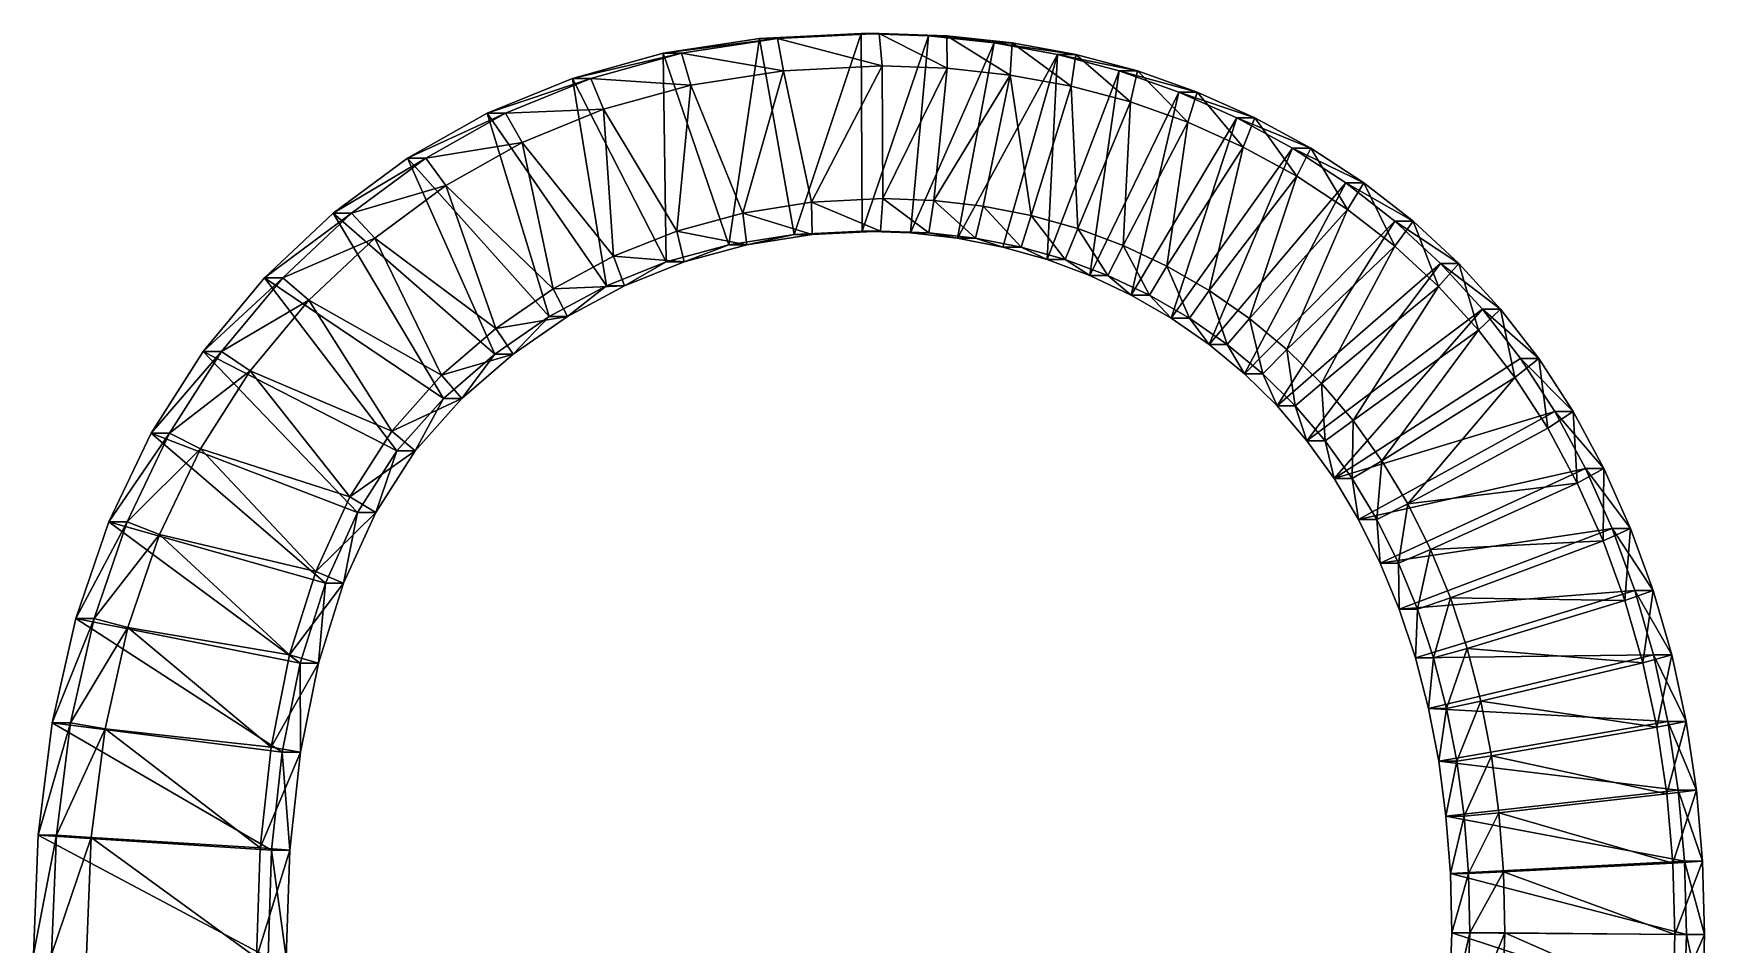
# Model space of a CAD drawing. Header units: metres. Extents: x -136 to 55, y -57 to 41.
# Drawn here: x -121.33 to -107.86, y 14.12 to 21.47 of the extents above; entities that cross this region are included whole.
import ezdxf

# ---------------------------------------------------------------- set-up
doc = ezdxf.new("R2010")
doc.units = ezdxf.units.M
doc.layers.get('0').update_dxf_attribs({"true_color": 0x57e057})

msp = doc.modelspace()

# ---------------------------------------------------------------- meshes
at = {"color": 74, "true_color": 0x58b11a}
mesh = msp.add_polyface(dxfattribs=at)
corners = [(-115.478, 21.425, 0.078), (-115.332, 21.425, 1.599), (-114.512, 21.465, 1.521), (-116.254, 21.305, 0.153), (-116.107, 21.305, 1.674), (-116.985, 21.103, 0.223), (-116.838, 21.103, 1.745), (-117.672, 20.822, 0.289), (-117.525, 20.822, 1.811), (-115.332, 21.425, 1.599), (-116.107, 21.305, 1.674), (-116.838, 21.103, 1.745), (-117.525, 20.822, 1.811), (-115.285, 21.164, 1.814), (-116.032, 21.048, 1.886), (-116.734, 20.855, 1.954), (-117.391, 20.585, 2.017), (-118.168, 20.46, 1.873), (-115.052, 19.844, 1.572), (-115.058, 20.105, 1.792), (-115.613, 20.018, 1.846), (-118.006, 20.239, 2.076), (-117.141, 19.407, 1.993), (-116.655, 19.669, 1.946), (-116.145, 19.873, 1.897), (-116.712, 19.431, 0.197), (-116.23, 19.624, 0.15), (-115.725, 19.761, 0.102), (-115.199, 19.844, 0.051), (-114.659, 21.465, -0.001)]
mesh.append_faces([[corners[k] for k in face] for face in [(5, 25, 7), (3, 26, 5), (0, 27, 3), (29, 28, 0)]], dxfattribs={"vtx0": -1, "vtx1": -1, "color": 74})
mesh.append_faces([[corners[k] for k in face] for face in [(15, 23, 24), (14, 24, 20), (13, 20, 19), (5, 26, 25), (3, 27, 26), (0, 28, 27)]], dxfattribs={"vtx0": -1, "vtx2": -1, "color": 74})
mesh.append_faces([[corners[k] for k in face] for face in [(0, 3, 1), (3, 5, 4), (5, 7, 6), (1, 4, 9), (4, 6, 10), (6, 8, 11), (9, 10, 13), (10, 11, 14), (11, 12, 15), (12, 17, 16)]], dxfattribs={"vtx1": -1, "color": 74})
mesh.append_faces([[corners[k] for k in face] for face in [(16, 21, 22), (15, 16, 23), (14, 15, 24), (13, 14, 20)]], dxfattribs={"vtx1": -1, "vtx2": -1, "color": 74})
mesh.append_faces([[corners[k] for k in face] for face in [(0, 1, 2), (3, 4, 1), (5, 6, 4), (7, 8, 6), (4, 10, 9), (6, 11, 10), (8, 12, 11), (10, 14, 13), (11, 15, 14), (12, 16, 15), (18, 19, 20)]], dxfattribs={"vtx2": -1, "color": 74})
mesh = msp.add_polyface(dxfattribs=at)
corners = [(-114.115, 21.446, -0.053), (-114.659, 21.465, -0.001), (-113.969, 21.446, 1.468), (-114.512, 21.465, 1.521), (-115.478, 21.425, 0.078), (-115.199, 19.844, 0.051), (-114.649, 19.871, -0.002), (-115.052, 19.844, 1.572), (-114.503, 19.871, 1.52), (-114.26, 19.857, -0.039), (-114.114, 19.857, 1.482), (-113.882, 19.814, -0.076), (-113.736, 19.814, 1.446), (-113.969, 21.446, 1.468), (-114.512, 21.465, 1.521), (-115.332, 21.425, 1.599), (-115.332, 21.425, 1.599), (-115.052, 19.844, 1.572), (-114.503, 19.871, 1.52), (-114.114, 19.857, 1.482), (-113.966, 21.185, 1.687), (-114.49, 21.203, 1.738), (-115.285, 21.164, 1.814), (-115.058, 20.105, 1.792), (-114.484, 20.134, 1.737), (-114.073, 20.119, 1.698), (-113.736, 19.814, 1.446), (-113.587, 21.39, -0.104)]
mesh.append_faces([[corners[k] for k in face] for face in [(0, 6, 1), (27, 9, 0)]], dxfattribs={"vtx0": -1, "vtx1": -1, "color": 74})
mesh.append_faces([[corners[k] for k in face] for face in [(21, 23, 24), (20, 24, 25), (1, 6, 5), (0, 9, 6)]], dxfattribs={"vtx0": -1, "vtx2": -1, "color": 74})
mesh.append_faces([[corners[k] for k in face] for face in [(0, 1, 2), (1, 4, 3), (5, 6, 7), (6, 9, 8), (9, 11, 10), (2, 3, 13), (3, 15, 14), (7, 8, 17), (8, 10, 18), (10, 12, 19), (13, 14, 20), (14, 16, 21), (17, 18, 23), (18, 19, 24), (19, 26, 25)]], dxfattribs={"vtx1": -1, "color": 74})
mesh.append_faces([[corners[k] for k in face] for face in [(21, 22, 23), (20, 21, 24)]], dxfattribs={"vtx1": -1, "vtx2": -1, "color": 74})
mesh.append_faces([[corners[k] for k in face] for face in [(1, 3, 2), (6, 8, 7), (9, 10, 8), (11, 12, 10), (3, 14, 13), (15, 16, 14), (8, 18, 17), (10, 19, 18), (14, 21, 20), (16, 22, 21), (18, 24, 23), (19, 25, 24)]], dxfattribs={"vtx2": -1, "color": 74})
mesh = msp.add_polyface(dxfattribs=at)
corners = [(-113.075, 21.295, -0.153), (-113.587, 21.39, -0.104), (-112.928, 21.295, 1.368), (-113.441, 21.39, 1.417), (-114.115, 21.446, -0.053), (-113.969, 21.446, 1.468), (-113.882, 19.814, -0.076), (-113.516, 19.743, -0.111), (-113.736, 19.814, 1.446), (-113.369, 19.743, 1.41), (-113.16, 19.643, -0.145), (-113.013, 19.643, 1.376), (-112.928, 21.295, 1.368), (-113.441, 21.39, 1.417), (-113.969, 21.446, 1.468), (-113.736, 19.814, 1.446), (-114.114, 19.857, 1.482), (-113.369, 19.743, 1.41), (-113.013, 19.643, 1.376), (-112.965, 21.039, 1.591), (-113.457, 21.13, 1.638), (-113.966, 21.185, 1.687), (-113.675, 20.073, 1.659), (-114.073, 20.119, 1.698), (-113.288, 19.998, 1.622), (-112.912, 19.892, 1.586), (-114.26, 19.857, -0.039)]
mesh.append_faces([[corners[k] for k in face] for face in [(0, 6, 1)]], dxfattribs={"vtx0": -1, "vtx1": -1, "color": 74})
mesh.append_faces([[corners[k] for k in face] for face in [(20, 23, 22), (20, 22, 24), (19, 24, 25), (1, 6, 26), (0, 7, 6), (0, 10, 7)]], dxfattribs={"vtx0": -1, "vtx2": -1, "color": 74})
mesh.append_faces([[corners[k] for k in face] for face in [(0, 1, 2), (1, 4, 3), (6, 7, 8), (7, 10, 9), (2, 3, 12), (3, 5, 13), (8, 9, 15), (9, 11, 17), (12, 13, 19), (13, 14, 20), (15, 17, 22), (17, 18, 24)]], dxfattribs={"vtx1": -1, "color": 74})
mesh.append_faces([[corners[k] for k in face] for face in [(20, 21, 23), (19, 20, 24)]], dxfattribs={"vtx1": -1, "vtx2": -1, "color": 74})
mesh.append_faces([[corners[k] for k in face] for face in [(1, 3, 2), (4, 5, 3), (7, 9, 8), (10, 11, 9), (3, 13, 12), (5, 14, 13), (8, 15, 16), (9, 17, 15), (11, 18, 17), (13, 20, 19), (14, 21, 20), (15, 22, 23), (17, 24, 22), (18, 25, 24)]], dxfattribs={"vtx2": -1, "color": 74})
mesh = msp.add_polyface(dxfattribs=at)
corners = [(-111.631, 20.785, -0.292), (-111.484, 20.785, 1.229), (-111.034, 20.54, 1.186), (-112.097, 20.993, -0.248), (-111.95, 20.993, 1.274), (-112.578, 21.163, -0.201), (-112.432, 21.163, 1.32), (-113.075, 21.295, -0.153), (-112.928, 21.295, 1.368), (-111.484, 20.785, 1.229), (-111.034, 20.54, 1.186), (-111.95, 20.993, 1.274), (-112.432, 21.163, 1.32), (-112.928, 21.295, 1.368), (-111.579, 20.55, 1.457), (-111.147, 20.314, 1.416), (-112.026, 20.749, 1.5), (-112.487, 20.913, 1.545), (-112.965, 21.039, 1.591), (-112.912, 19.892, 1.586), (-112.547, 19.756, 1.551), (-112.194, 19.589, 1.517), (-111.853, 19.393, 1.484), (-113.16, 19.643, -0.145), (-112.815, 19.514, -0.178), (-112.482, 19.357, -0.211), (-112.159, 19.171, -0.242), (-111.181, 20.54, -0.336)]
mesh.append_faces([[corners[k] for k in face] for face in [(5, 23, 7), (3, 24, 5), (0, 25, 3), (27, 26, 0)]], dxfattribs={"vtx0": -1, "vtx1": -1, "color": 74})
mesh.append_faces([[corners[k] for k in face] for face in [(17, 19, 20), (16, 20, 21), (14, 21, 22), (5, 24, 23), (3, 25, 24), (0, 26, 25)]], dxfattribs={"vtx0": -1, "vtx2": -1, "color": 74})
mesh.append_faces([[corners[k] for k in face] for face in [(0, 3, 1), (3, 5, 4), (5, 7, 6), (1, 4, 9), (4, 6, 11), (6, 8, 12), (9, 11, 14), (11, 12, 16), (12, 13, 17)]], dxfattribs={"vtx1": -1, "color": 74})
mesh.append_faces([[corners[k] for k in face] for face in [(17, 18, 19), (16, 17, 20), (14, 16, 21), (15, 14, 22)]], dxfattribs={"vtx1": -1, "vtx2": -1, "color": 74})
mesh.append_faces([[corners[k] for k in face] for face in [(0, 1, 2), (3, 4, 1), (5, 6, 4), (7, 8, 6), (1, 9, 10), (4, 11, 9), (6, 12, 11), (8, 13, 12), (9, 14, 15), (11, 16, 14), (12, 17, 16), (13, 18, 17)]], dxfattribs={"vtx2": -1, "color": 74})
mesh = msp.add_polyface(dxfattribs=at)
corners = [(-117.672, 20.822, 0.289), (-118.315, 20.46, 0.351), (-117.525, 20.822, 1.811), (-118.168, 20.46, 1.873), (-118.913, 20.018, 0.409), (-118.767, 20.018, 1.93), (-119.467, 19.495, 0.462), (-119.321, 19.495, 1.984), (-119.962, 18.901, 0.51), (-119.815, 18.901, 2.031), (-117.525, 20.822, 1.811), (-118.168, 20.46, 1.873), (-118.767, 20.018, 1.93), (-119.321, 19.495, 1.984), (-119.815, 18.901, 2.031), (-118.006, 20.239, 2.076), (-117.391, 20.585, 2.017), (-118.579, 19.816, 2.131), (-119.11, 19.315, 2.183), (-119.583, 18.746, 2.228), (-117.463, 18.88, 1.805), (-117.602, 19.088, 2.037), (-118.041, 18.71, 2.08), (-118.441, 18.259, 2.118), (-118.4, 18.1, 0.359), (-118.025, 18.522, 0.323), (-117.61, 18.88, 0.283), (-117.172, 19.183, 0.241)]
mesh.append_faces([[corners[k] for k in face] for face in [(6, 24, 8), (4, 25, 6), (1, 26, 4), (0, 27, 1)]], dxfattribs={"vtx0": -1, "vtx1": -1, "color": 74})
mesh.append_faces([[corners[k] for k in face] for face in [(18, 23, 22), (17, 22, 21), (6, 25, 24), (4, 26, 25)]], dxfattribs={"vtx0": -1, "vtx2": -1, "color": 74})
mesh.append_faces([[corners[k] for k in face] for face in [(0, 1, 2), (1, 4, 3), (4, 6, 5), (6, 8, 7), (2, 3, 10), (3, 5, 11), (5, 7, 12), (7, 9, 13), (11, 12, 15), (12, 13, 17), (13, 14, 18)]], dxfattribs={"vtx1": -1, "color": 74})
mesh.append_faces([[corners[k] for k in face] for face in [(18, 19, 23), (17, 18, 22), (15, 17, 21)]], dxfattribs={"vtx1": -1, "vtx2": -1, "color": 74})
mesh.append_faces([[corners[k] for k in face] for face in [(1, 3, 2), (4, 5, 3), (6, 7, 5), (8, 9, 7), (3, 11, 10), (5, 12, 11), (7, 13, 12), (9, 14, 13), (11, 15, 16), (12, 17, 15), (13, 18, 17), (14, 19, 18), (20, 21, 22)]], dxfattribs={"vtx2": -1, "color": 74})
mesh = msp.add_polyface(dxfattribs=at)
corners = [(-117.61, 18.88, 0.283), (-117.463, 18.88, 1.805), (-117.878, 18.522, 1.845), (-117.172, 19.183, 0.241), (-117.026, 19.183, 1.763), (-116.712, 19.431, 0.197), (-116.566, 19.431, 1.718), (-116.23, 19.624, 0.15), (-116.084, 19.624, 1.672), (-115.725, 19.761, 0.102), (-115.579, 19.761, 1.623), (-115.199, 19.844, 0.051), (-115.052, 19.844, 1.572), (-117.463, 18.88, 1.805), (-117.878, 18.522, 1.845), (-117.026, 19.183, 1.763), (-116.566, 19.431, 1.718), (-116.084, 19.624, 1.672), (-115.579, 19.761, 1.623), (-115.052, 19.844, 1.572), (-117.602, 19.088, 2.037), (-117.141, 19.407, 1.993), (-116.655, 19.669, 1.946), (-116.145, 19.873, 1.897), (-115.613, 20.018, 1.846), (-118.006, 20.239, 2.076), (-117.391, 20.585, 2.017), (-118.315, 20.46, 0.351), (-117.672, 20.822, 0.289)]
mesh.append_faces([[corners[k] for k in face] for face in [(25, 20, 21), (26, 21, 22), (27, 3, 0), (28, 5, 3)]], dxfattribs={"vtx0": -1, "vtx2": -1, "color": 74})
mesh.append_faces([[corners[k] for k in face] for face in [(0, 3, 1), (3, 5, 4), (5, 7, 6), (7, 9, 8), (9, 11, 10), (1, 4, 13), (4, 6, 15), (6, 8, 16), (8, 10, 17), (10, 12, 18), (13, 15, 20), (15, 16, 21), (16, 17, 22), (17, 18, 23), (18, 19, 24)]], dxfattribs={"vtx1": -1, "color": 74})
mesh.append_faces([[corners[k] for k in face] for face in [(0, 1, 2), (3, 4, 1), (5, 6, 4), (7, 8, 6), (9, 10, 8), (11, 12, 10), (1, 13, 14), (4, 15, 13), (6, 16, 15), (8, 17, 16), (10, 18, 17), (12, 19, 18), (15, 21, 20), (16, 22, 21), (17, 23, 22), (18, 24, 23)]], dxfattribs={"vtx2": -1, "color": 74})
mesh = msp.add_polyface(dxfattribs=at)
corners = [(-110.356, 19.951, -0.415), (-110.753, 20.26, -0.377), (-110.209, 19.951, 1.106), (-110.607, 20.26, 1.144), (-111.181, 20.54, -0.336), (-111.034, 20.54, 1.186), (-111.631, 20.785, -0.292), (-111.306, 18.465, -0.324), (-111.16, 18.465, 1.198), (-111.422, 18.723, 1.223), (-111.065, 18.183, -0.347), (-110.919, 18.183, 1.175), (-110.607, 20.26, 1.144), (-110.209, 19.951, 1.106), (-111.034, 20.54, 1.186), (-111.484, 20.785, 1.229), (-111.16, 18.465, 1.198), (-111.422, 18.723, 1.223), (-110.919, 18.183, 1.175), (-110.737, 20.047, 1.376), (-110.356, 19.751, 1.34), (-111.147, 20.314, 1.416), (-111.484, 20.785, 1.229), (-111.227, 18.919, 1.424), (-110.948, 18.644, 1.397), (-110.693, 18.345, 1.372), (-111.528, 19.168, 1.453), (-110.005, 19.427, 1.306), (-111.853, 18.959, -0.271), (-111.569, 18.723, -0.298), (-109.988, 19.612, -0.451), (-109.651, 19.244, -0.483), (-110.846, 17.878, -0.368)]
mesh.append_faces([[corners[k] for k in face] for face in [(1, 28, 4), (0, 29, 1), (30, 7, 0)]], dxfattribs={"vtx0": -1, "vtx1": -1, "color": 74})
mesh.append_faces([[corners[k] for k in face] for face in [(19, 26, 23), (20, 23, 24), (27, 24, 25), (0, 7, 29), (30, 10, 7), (31, 32, 10)]], dxfattribs={"vtx0": -1, "vtx2": -1, "color": 74})
mesh.append_faces([[corners[k] for k in face] for face in [(0, 1, 2), (1, 4, 3), (4, 6, 5), (7, 10, 8), (3, 5, 12), (5, 15, 14), (8, 11, 16), (12, 14, 19), (14, 22, 21), (17, 16, 23), (16, 18, 24)]], dxfattribs={"vtx1": -1, "color": 74})
mesh.append_faces([[corners[k] for k in face] for face in [(19, 21, 26), (20, 19, 23), (27, 20, 24)]], dxfattribs={"vtx1": -1, "vtx2": -1, "color": 74})
mesh.append_faces([[corners[k] for k in face] for face in [(1, 3, 2), (4, 5, 3), (7, 8, 9), (10, 11, 8), (3, 12, 13), (5, 14, 12), (8, 16, 17), (11, 18, 16), (12, 19, 20), (14, 21, 19), (16, 24, 23), (18, 25, 24)]], dxfattribs={"vtx2": -1, "color": 74})
mesh = msp.add_polyface(dxfattribs=at)
corners = [(-113.16, 19.643, -0.145), (-112.815, 19.514, -0.178), (-113.013, 19.643, 1.376), (-112.669, 19.514, 1.343), (-112.482, 19.357, -0.211), (-112.335, 19.357, 1.311), (-112.159, 19.171, -0.242), (-112.013, 19.171, 1.28), (-111.853, 18.959, -0.271), (-111.707, 18.959, 1.25), (-111.569, 18.723, -0.298), (-111.422, 18.723, 1.223), (-111.306, 18.465, -0.324), (-113.013, 19.643, 1.376), (-112.669, 19.514, 1.343), (-112.335, 19.357, 1.311), (-112.013, 19.171, 1.28), (-111.707, 18.959, 1.25), (-111.422, 18.723, 1.223), (-111.16, 18.465, 1.198), (-112.912, 19.892, 1.586), (-112.547, 19.756, 1.551), (-112.194, 19.589, 1.517), (-111.853, 19.393, 1.484), (-111.528, 19.168, 1.453), (-111.227, 18.919, 1.424), (-111.147, 20.314, 1.416), (-111.181, 20.54, -0.336), (-110.753, 20.26, -0.377)]
mesh.append_faces([[corners[k] for k in face] for face in [(26, 23, 24), (27, 8, 6), (28, 10, 8)]], dxfattribs={"vtx0": -1, "vtx2": -1, "color": 74})
mesh.append_faces([[corners[k] for k in face] for face in [(0, 1, 2), (1, 4, 3), (4, 6, 5), (6, 8, 7), (8, 10, 9), (10, 12, 11), (2, 3, 13), (3, 5, 14), (5, 7, 15), (7, 9, 16), (9, 11, 17), (11, 19, 18), (13, 14, 20), (14, 15, 21), (15, 16, 22), (16, 17, 23), (17, 18, 24)]], dxfattribs={"vtx1": -1, "color": 74})
mesh.append_faces([[corners[k] for k in face] for face in [(1, 3, 2), (4, 5, 3), (6, 7, 5), (8, 9, 7), (10, 11, 9), (3, 14, 13), (5, 15, 14), (7, 16, 15), (9, 17, 16), (11, 18, 17), (14, 21, 20), (15, 22, 21), (16, 23, 22), (17, 24, 23), (18, 25, 24)]], dxfattribs={"vtx2": -1, "color": 74})
mesh = msp.add_polyface(dxfattribs=at)
corners = [(-109.066, 18.417, -0.539), (-108.92, 18.417, 0.982), (-108.673, 17.958, 0.958), (-109.344, 18.845, -0.513), (-109.197, 18.845, 1.009), (-109.651, 19.244, -0.483), (-109.504, 19.244, 1.038), (-109.988, 19.612, -0.451), (-109.842, 19.612, 1.071), (-110.356, 19.951, -0.415), (-110.209, 19.951, 1.106), (-108.92, 18.417, 0.982), (-108.673, 17.958, 0.958), (-109.197, 18.845, 1.009), (-109.504, 19.244, 1.038), (-109.842, 19.612, 1.071), (-110.209, 19.951, 1.106), (-110.607, 20.26, 1.144), (-109.123, 18.283, 1.221), (-109.389, 18.693, 1.247), (-109.683, 19.074, 1.275), (-110.005, 19.427, 1.306), (-110.356, 19.751, 1.34), (-110.607, 20.26, 1.144), (-110.693, 18.345, 1.372), (-110.461, 18.022, 1.35), (-110.253, 17.675, 1.33), (-111.065, 18.183, -0.347), (-110.846, 17.878, -0.368)]
mesh.append_faces([[corners[k] for k in face] for face in [(5, 27, 7), (3, 28, 5), (0, 28, 3)]], dxfattribs={"vtx0": -1, "vtx1": -1, "color": 74})
mesh.append_faces([[corners[k] for k in face] for face in [(20, 24, 25)]], dxfattribs={"vtx0": -1, "vtx2": -1, "color": 74})
mesh.append_faces([[corners[k] for k in face] for face in [(0, 3, 1), (3, 5, 4), (5, 7, 6), (7, 9, 8), (1, 4, 11), (4, 6, 13), (6, 8, 14), (8, 10, 15), (10, 17, 16), (11, 13, 18), (13, 14, 19), (14, 15, 20), (15, 16, 21), (16, 23, 22)]], dxfattribs={"vtx1": -1, "color": 74})
mesh.append_faces([[corners[k] for k in face] for face in [(20, 21, 24), (19, 20, 25), (18, 19, 26)]], dxfattribs={"vtx1": -1, "vtx2": -1, "color": 74})
mesh.append_faces([[corners[k] for k in face] for face in [(0, 1, 2), (3, 4, 1), (5, 6, 4), (7, 8, 6), (9, 10, 8), (1, 11, 12), (4, 13, 11), (6, 14, 13), (8, 15, 14), (10, 16, 15), (13, 19, 18), (14, 20, 19), (15, 21, 20), (16, 22, 21)]], dxfattribs={"vtx2": -1, "color": 74})
mesh = msp.add_polyface(dxfattribs=at)
corners = [(-119.962, 18.901, 0.51), (-120.38, 18.245, 0.55), (-119.815, 18.901, 2.031), (-120.233, 18.245, 2.071), (-120.722, 17.528, 0.583), (-120.575, 17.528, 2.104), (-118.718, 17.604, 0.39), (-118.4, 18.1, 0.359), (-118.571, 17.604, 1.911), (-118.254, 18.1, 1.881), (-118.025, 18.522, 0.323), (-117.878, 18.522, 1.845), (-117.61, 18.88, 0.283), (-119.815, 18.901, 2.031), (-120.233, 18.245, 2.071), (-120.575, 17.528, 2.104), (-118.571, 17.604, 1.911), (-118.254, 18.1, 1.881), (-117.878, 18.522, 1.845), (-117.463, 18.88, 1.805), (-119.583, 18.746, 2.228), (-119.984, 18.117, 2.267), (-120.313, 17.428, 2.298), (-118.78, 17.73, 2.151), (-118.441, 18.259, 2.118), (-118.041, 18.71, 2.08), (-117.463, 18.88, 1.805), (-119.054, 17.128, 2.177), (-118.977, 17.034, 0.415)]
mesh.append_faces([[corners[k] for k in face] for face in [(1, 28, 4), (0, 6, 1)]], dxfattribs={"vtx0": -1, "vtx1": -1, "color": 74})
mesh.append_faces([[corners[k] for k in face] for face in [(21, 27, 23), (20, 23, 24), (1, 6, 28), (0, 7, 6)]], dxfattribs={"vtx0": -1, "vtx2": -1, "color": 74})
mesh.append_faces([[corners[k] for k in face] for face in [(0, 1, 2), (1, 4, 3), (6, 7, 8), (7, 10, 9), (10, 12, 11), (2, 3, 13), (3, 5, 14), (8, 9, 16), (9, 11, 17), (11, 19, 18), (13, 14, 20), (14, 15, 21), (16, 17, 23), (17, 18, 24), (18, 26, 25)]], dxfattribs={"vtx1": -1, "color": 74})
mesh.append_faces([[corners[k] for k in face] for face in [(21, 22, 27), (20, 21, 23)]], dxfattribs={"vtx1": -1, "vtx2": -1, "color": 74})
mesh.append_faces([[corners[k] for k in face] for face in [(1, 3, 2), (4, 5, 3), (7, 9, 8), (10, 11, 9), (3, 14, 13), (5, 15, 14), (9, 17, 16), (11, 18, 17), (14, 21, 20), (15, 22, 21), (17, 24, 23), (18, 25, 24)]], dxfattribs={"vtx2": -1, "color": 74})
mesh = msp.add_polyface(dxfattribs=at)
corners = [(-111.065, 18.183, -0.347), (-110.846, 17.878, -0.368), (-110.919, 18.183, 1.175), (-110.7, 17.878, 1.153), (-110.649, 17.549, -0.387), (-110.503, 17.549, 1.134), (-110.474, 17.197, -0.404), (-110.327, 17.197, 1.118), (-110.321, 16.824, -0.419), (-110.174, 16.824, 1.103), (-110.191, 16.434, -0.431), (-110.045, 16.434, 1.09), (-110.919, 18.183, 1.175), (-110.7, 17.878, 1.153), (-110.503, 17.549, 1.134), (-110.327, 17.197, 1.118), (-110.174, 16.824, 1.103), (-110.045, 16.434, 1.09), (-110.693, 18.345, 1.372), (-110.461, 18.022, 1.35), (-110.253, 17.675, 1.33), (-110.069, 17.306, 1.312), (-109.909, 16.916, 1.297), (-109.774, 16.509, 1.284), (-109.939, 16.026, 1.08), (-109.389, 18.693, 1.247), (-109.066, 18.417, -0.539), (-108.819, 17.958, -0.563), (-108.604, 17.476, -0.584)]
mesh.append_faces([[corners[k] for k in face] for face in [(25, 19, 20), (26, 4, 1), (27, 6, 4), (28, 8, 6)]], dxfattribs={"vtx0": -1, "vtx2": -1, "color": 74})
mesh.append_faces([[corners[k] for k in face] for face in [(0, 1, 2), (1, 4, 3), (4, 6, 5), (6, 8, 7), (8, 10, 9), (2, 3, 12), (3, 5, 13), (5, 7, 14), (7, 9, 15), (9, 11, 16), (12, 13, 18), (13, 14, 19), (14, 15, 20), (15, 16, 21), (16, 17, 22), (17, 24, 23)]], dxfattribs={"vtx1": -1, "color": 74})
mesh.append_faces([[corners[k] for k in face] for face in [(1, 3, 2), (4, 5, 3), (6, 7, 5), (8, 9, 7), (10, 11, 9), (3, 13, 12), (5, 14, 13), (7, 15, 14), (9, 16, 15), (11, 17, 16), (13, 19, 18), (14, 20, 19), (15, 21, 20), (16, 22, 21), (17, 23, 22)]], dxfattribs={"vtx2": -1, "color": 74})
mesh = msp.add_polyface(dxfattribs=at)
corners = [(-108.272, 16.458, -0.616), (-108.421, 16.976, -0.602), (-108.125, 16.458, 0.906), (-108.275, 16.976, 0.92), (-108.604, 17.476, -0.584), (-108.457, 17.476, 0.937), (-108.819, 17.958, -0.563), (-108.673, 17.958, 0.958), (-109.066, 18.417, -0.539), (-108.125, 16.458, 0.906), (-108.275, 16.976, 0.92), (-108.457, 17.476, 0.937), (-108.673, 17.958, 0.958), (-108.92, 18.417, 0.982), (-108.357, 16.393, 1.147), (-108.502, 16.895, 1.161), (-108.678, 17.377, 1.178), (-108.886, 17.842, 1.198), (-108.92, 18.417, 0.982), (-109.123, 18.283, 1.221), (-110.253, 17.675, 1.33), (-110.069, 17.306, 1.312), (-109.909, 16.916, 1.297), (-109.774, 16.509, 1.284), (-109.664, 16.084, 1.273), (-110.649, 17.549, -0.387), (-110.474, 17.197, -0.404), (-110.321, 16.824, -0.419), (-110.191, 16.434, -0.431)]
mesh.append_faces([[corners[k] for k in face] for face in [(6, 25, 8), (4, 26, 6), (1, 27, 4), (0, 28, 1)]], dxfattribs={"vtx0": -1, "vtx1": -1, "color": 74})
mesh.append_faces([[corners[k] for k in face] for face in [(17, 20, 21), (16, 21, 22), (15, 22, 23), (14, 23, 24), (1, 28, 27)]], dxfattribs={"vtx0": -1, "vtx2": -1, "color": 74})
mesh.append_faces([[corners[k] for k in face] for face in [(0, 1, 2), (1, 4, 3), (4, 6, 5), (6, 8, 7), (2, 3, 9), (3, 5, 10), (5, 7, 11), (7, 13, 12), (9, 10, 14), (10, 11, 15), (11, 12, 16), (12, 18, 17)]], dxfattribs={"vtx1": -1, "color": 74})
mesh.append_faces([[corners[k] for k in face] for face in [(17, 19, 20), (16, 17, 21), (15, 16, 22), (14, 15, 23)]], dxfattribs={"vtx1": -1, "vtx2": -1, "color": 74})
mesh.append_faces([[corners[k] for k in face] for face in [(1, 3, 2), (4, 5, 3), (6, 7, 5), (3, 10, 9), (5, 11, 10), (7, 12, 11), (10, 15, 14), (11, 16, 15), (12, 17, 16), (18, 19, 17)]], dxfattribs={"vtx2": -1, "color": 74})
mesh = msp.add_polyface(dxfattribs=at)
corners = [(-120.722, 17.528, 0.583), (-120.988, 16.749, 0.609), (-120.575, 17.528, 2.104), (-120.841, 16.749, 2.13), (-121.178, 15.908, 0.627), (-121.031, 15.908, 2.148), (-119.179, 16.39, 0.434), (-119.033, 16.39, 1.956), (-119.177, 15.673, 1.97), (-118.977, 17.034, 0.415), (-118.831, 17.034, 1.936), (-118.718, 17.604, 0.39), (-118.571, 17.604, 1.911), (-120.575, 17.528, 2.104), (-120.841, 16.749, 2.13), (-121.031, 15.908, 2.148), (-119.033, 16.39, 1.956), (-119.177, 15.673, 1.97), (-118.831, 17.034, 1.936), (-118.571, 17.604, 1.911), (-120.313, 17.428, 2.298), (-120.569, 16.677, 2.323), (-120.753, 15.862, 2.341), (-119.265, 16.456, 2.197), (-119.414, 15.713, 2.212), (-119.054, 17.128, 2.177), (-118.78, 17.73, 2.151), (-119.324, 15.673, 0.448)]
mesh.append_faces([[corners[k] for k in face] for face in [(1, 27, 4), (0, 6, 1)]], dxfattribs={"vtx0": -1, "vtx1": -1, "color": 74})
mesh.append_faces([[corners[k] for k in face] for face in [(21, 24, 23), (20, 23, 25), (1, 6, 27), (0, 9, 6)]], dxfattribs={"vtx0": -1, "vtx2": -1, "color": 74})
mesh.append_faces([[corners[k] for k in face] for face in [(0, 1, 2), (1, 4, 3), (6, 9, 7), (9, 11, 10), (2, 3, 13), (3, 5, 14), (7, 10, 16), (10, 12, 18), (13, 14, 20), (14, 15, 21), (16, 18, 23), (18, 19, 25)]], dxfattribs={"vtx1": -1, "color": 74})
mesh.append_faces([[corners[k] for k in face] for face in [(21, 22, 24), (20, 21, 23)]], dxfattribs={"vtx1": -1, "vtx2": -1, "color": 74})
mesh.append_faces([[corners[k] for k in face] for face in [(1, 3, 2), (4, 5, 3), (6, 7, 8), (9, 10, 7), (11, 12, 10), (3, 14, 13), (5, 15, 14), (7, 16, 17), (10, 18, 16), (12, 19, 18), (14, 21, 20), (15, 22, 21), (16, 23, 24), (18, 25, 23), (19, 26, 25)]], dxfattribs={"vtx2": -1, "color": 74})
mesh = msp.add_polyface(dxfattribs=at)
corners = [(-110.191, 16.434, -0.431), (-110.086, 16.026, -0.441), (-110.045, 16.434, 1.09), (-109.939, 16.026, 1.08), (-110.003, 15.601, -0.449), (-109.857, 15.601, 1.072), (-109.945, 15.157, -0.455), (-109.798, 15.157, 1.067), (-109.909, 14.696, -0.458), (-109.763, 14.696, 1.063), (-109.898, 14.217, -0.459), (-109.751, 14.217, 1.062), (-110.045, 16.434, 1.09), (-109.939, 16.026, 1.08), (-109.857, 15.601, 1.072), (-109.798, 15.157, 1.067), (-109.763, 14.696, 1.063), (-109.751, 14.217, 1.062), (-109.664, 16.084, 1.273), (-109.774, 16.509, 1.284), (-109.578, 15.643, 1.265), (-109.518, 15.185, 1.259), (-109.481, 14.709, 1.255), (-109.469, 14.216, 1.254), (-108.245, 15.874, 1.136), (-108.272, 16.458, -0.616), (-108.156, 15.921, -0.627), (-108.073, 15.367, -0.635), (-108.023, 14.794, -0.64), (-108.007, 14.203, -0.641)]
mesh.append_faces([[corners[k] for k in face] for face in [(24, 18, 20), (25, 1, 0), (26, 4, 1), (27, 6, 4), (28, 8, 6), (29, 10, 8)]], dxfattribs={"vtx0": -1, "vtx2": -1, "color": 74})
mesh.append_faces([[corners[k] for k in face] for face in [(0, 1, 2), (1, 4, 3), (4, 6, 5), (6, 8, 7), (8, 10, 9), (2, 3, 12), (3, 5, 13), (5, 7, 14), (7, 9, 15), (9, 11, 16), (13, 14, 18), (14, 15, 20), (15, 16, 21), (16, 17, 22)]], dxfattribs={"vtx1": -1, "color": 74})
mesh.append_faces([[corners[k] for k in face] for face in [(1, 3, 2), (4, 5, 3), (6, 7, 5), (8, 9, 7), (10, 11, 9), (3, 13, 12), (5, 14, 13), (7, 15, 14), (9, 16, 15), (11, 17, 16), (13, 18, 19), (14, 20, 18), (15, 21, 20), (16, 22, 21), (17, 23, 22)]], dxfattribs={"vtx2": -1, "color": 74})
mesh = msp.add_polyface(dxfattribs=at)
corners = [(-108.007, 14.203, -0.641), (-108.023, 14.794, -0.64), (-107.86, 14.203, 0.88), (-107.877, 14.794, 0.882), (-108.073, 15.367, -0.635), (-107.926, 15.367, 0.886), (-108.156, 15.921, -0.627), (-108.009, 15.921, 0.894), (-108.272, 16.458, -0.616), (-108.125, 16.458, 0.906), (-107.86, 14.203, 0.88), (-107.877, 14.794, 0.882), (-107.926, 15.367, 0.886), (-108.009, 15.921, 0.894), (-108.125, 16.458, 0.906), (-108.1, 14.203, 1.122), (-108.116, 14.779, 1.124), (-108.165, 15.336, 1.129), (-108.245, 15.874, 1.136), (-108.357, 16.393, 1.147), (-109.664, 16.084, 1.273), (-109.578, 15.643, 1.265), (-109.518, 15.185, 1.259), (-109.481, 14.709, 1.255), (-109.469, 14.216, 1.254), (-110.086, 16.026, -0.441), (-110.003, 15.601, -0.449), (-109.945, 15.157, -0.455), (-109.909, 14.696, -0.458)]
mesh.append_faces([[corners[k] for k in face] for face in [(6, 25, 8), (4, 26, 6), (1, 27, 4), (0, 28, 1)]], dxfattribs={"vtx0": -1, "vtx1": -1, "color": 74})
mesh.append_faces([[corners[k] for k in face] for face in [(17, 21, 22), (16, 22, 23), (15, 23, 24)]], dxfattribs={"vtx0": -1, "vtx2": -1, "color": 74})
mesh.append_faces([[corners[k] for k in face] for face in [(0, 1, 2), (1, 4, 3), (4, 6, 5), (6, 8, 7), (2, 3, 10), (3, 5, 11), (5, 7, 12), (7, 9, 13), (10, 11, 15), (11, 12, 16), (12, 13, 17), (13, 14, 18)]], dxfattribs={"vtx1": -1, "color": 74})
mesh.append_faces([[corners[k] for k in face] for face in [(18, 19, 20), (17, 18, 21), (16, 17, 22), (15, 16, 23)]], dxfattribs={"vtx1": -1, "vtx2": -1, "color": 74})
mesh.append_faces([[corners[k] for k in face] for face in [(1, 3, 2), (4, 5, 3), (6, 7, 5), (8, 9, 7), (3, 11, 10), (5, 12, 11), (7, 13, 12), (9, 14, 13), (11, 16, 15), (12, 17, 16), (13, 18, 17), (14, 19, 18)]], dxfattribs={"vtx2": -1, "color": 74})
mesh = msp.add_polyface(dxfattribs=at)
corners = [(-121.178, 15.908, 0.627), (-121.292, 15.005, 0.638), (-121.031, 15.908, 2.148), (-121.145, 15.005, 2.159), (-121.33, 14.041, 0.641), (-121.184, 14.041, 2.163), (-119.41, 14.882, 0.457), (-119.324, 15.673, 0.448), (-119.264, 14.882, 1.978), (-119.177, 15.673, 1.97), (-119.179, 16.39, 0.434), (-119.439, 14.017, 0.459), (-119.293, 14.017, 1.981), (-121.031, 15.908, 2.148), (-121.145, 15.005, 2.159), (-121.184, 14.041, 2.163), (-119.264, 14.882, 1.978), (-119.177, 15.673, 1.97), (-119.033, 16.39, 1.956), (-119.293, 14.017, 1.981), (-120.753, 15.862, 2.341), (-120.864, 14.984, 2.352), (-120.902, 14.04, 2.355), (-119.503, 14.901, 2.22), (-119.414, 15.713, 2.212), (-119.033, 16.39, 1.956), (-119.533, 14.016, 2.223)]
mesh.append_faces([[corners[k] for k in face] for face in [(1, 11, 4), (0, 6, 1)]], dxfattribs={"vtx0": -1, "vtx1": -1, "color": 74})
mesh.append_faces([[corners[k] for k in face] for face in [(21, 26, 23), (20, 23, 24), (1, 6, 11), (0, 7, 6)]], dxfattribs={"vtx0": -1, "vtx2": -1, "color": 74})
mesh.append_faces([[corners[k] for k in face] for face in [(0, 1, 2), (1, 4, 3), (6, 7, 8), (7, 10, 9), (11, 6, 12), (2, 3, 13), (3, 5, 14), (8, 9, 16), (9, 18, 17), (12, 8, 19), (13, 14, 20), (14, 15, 21), (16, 17, 23), (17, 25, 24), (19, 16, 26)]], dxfattribs={"vtx1": -1, "color": 74})
mesh.append_faces([[corners[k] for k in face] for face in [(21, 22, 26), (20, 21, 23)]], dxfattribs={"vtx1": -1, "vtx2": -1, "color": 74})
mesh.append_faces([[corners[k] for k in face] for face in [(1, 3, 2), (4, 5, 3), (7, 9, 8), (6, 8, 12), (3, 14, 13), (5, 15, 14), (9, 17, 16), (8, 16, 19), (14, 21, 20), (15, 22, 21), (17, 24, 23), (16, 23, 26)]], dxfattribs={"vtx2": -1, "color": 74})
mesh = msp.add_polyface(dxfattribs=at)
corners = [(-108.076, 13.024, -0.635), (-107.93, 13.024, 0.887), (-108.017, 12.462, 0.895), (-108.024, 13.604, -0.64), (-107.878, 13.604, 0.882), (-108.007, 14.203, -0.641), (-107.86, 14.203, 0.88), (-109.898, 14.217, -0.459), (-109.925, 13.472, -0.457), (-109.751, 14.217, 1.062), (-109.779, 13.472, 1.065), (-110.008, 12.776, -0.449), (-109.861, 12.776, 1.073), (-107.93, 13.024, 0.887), (-108.017, 12.462, 0.895), (-107.878, 13.604, 0.882), (-107.86, 14.203, 0.88), (-109.751, 14.217, 1.062), (-109.779, 13.472, 1.065), (-109.861, 12.776, 1.073), (-108.168, 13.056, 1.129), (-108.253, 12.511, 1.137), (-108.117, 13.62, 1.124), (-108.1, 14.203, 1.122), (-109.469, 14.216, 1.254), (-109.497, 13.451, 1.257), (-109.583, 12.733, 1.265)]
mesh.append_faces([[corners[k] for k in face] for face in [(3, 7, 5), (0, 8, 3)]], dxfattribs={"vtx0": -1, "vtx1": -1, "color": 74})
mesh.append_faces([[corners[k] for k in face] for face in [(22, 24, 25), (20, 25, 26), (3, 8, 7), (0, 11, 8)]], dxfattribs={"vtx0": -1, "vtx2": -1, "color": 74})
mesh.append_faces([[corners[k] for k in face] for face in [(0, 3, 1), (3, 5, 4), (7, 8, 9), (8, 11, 10), (1, 4, 13), (4, 6, 15), (9, 10, 17), (10, 12, 18), (13, 15, 20), (15, 16, 22), (17, 18, 24), (18, 19, 25)]], dxfattribs={"vtx1": -1, "color": 74})
mesh.append_faces([[corners[k] for k in face] for face in [(22, 23, 24), (20, 22, 25)]], dxfattribs={"vtx1": -1, "vtx2": -1, "color": 74})
mesh.append_faces([[corners[k] for k in face] for face in [(0, 1, 2), (3, 4, 1), (5, 6, 4), (8, 10, 9), (11, 12, 10), (1, 13, 14), (4, 15, 13), (6, 16, 15), (10, 18, 17), (12, 19, 18), (13, 20, 21), (15, 22, 20), (16, 23, 22), (18, 25, 24), (19, 26, 25)]], dxfattribs={"vtx2": -1, "color": 74})

doc.saveas('drawing.dxf')
